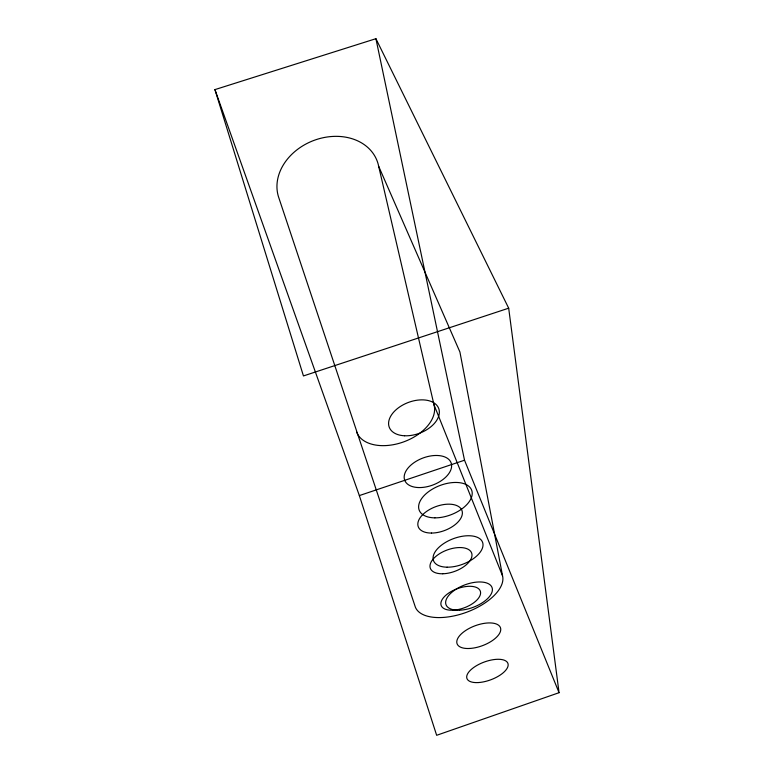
<?xml version="1.0" encoding="UTF-8"?>
<svg xmlns="http://www.w3.org/2000/svg" width="774" height="774" viewBox="0 0 774 774"><rect width="100%" height="100%" fill="white"/><g stroke="black" fill="none" stroke-linecap="round" stroke-linejoin="round"><path stroke-width="1.16" d="M559.06 692.691L436.652 735.3L359.349 495.583L214.94 89.61L375.912 38.7L508.682 308.187L559.06 692.691L464.526 460.211L375.912 38.7M359.349 495.583L464.526 460.211M508.682 308.187L303.447 375.941L214.94 89.61M378.67 166.304L459.92 352.015L502.539 575.827A46.343 22.862 -20.3 0 1 465.861 612.515A46.343 22.862 -20.3 0 1 415.377 607.164L278.359 196.364A52.506 41.883 -21.6 0 1 318.046 139.03A52.506 41.883 -21.6 0 1 378.67 166.304L433.982 404.725L502.539 575.827M433.982 404.725A41.051 25.61 -20.2 0 1 403.254 442.031A41.051 25.61 -20.2 0 1 356.669 432.202M478.796 682.533A21.836 9.462 -20.3 0 0 508.073 663.957A21.836 9.462 -20.3 0 0 475.41 666.346A21.836 9.462 -20.3 0 0 478.796 682.533M469.721 648.467A23.123 10.604 -20.4 0 0 500.643 628.372A23.123 10.604 -20.4 0 0 465.929 630.326A23.123 10.604 -20.4 0 0 469.721 648.467M459.533 610.212A24.565 11.978 -20.5 0 0 492.274 588.356A24.565 11.978 -20.5 0 0 455.247 589.73A24.565 11.978 -20.5 0 0 459.533 610.212M447.12 567.187A26.19 13.613 -20.6 0 0 482.947 543.841A26.19 13.613 -20.6 0 0 444.044 543.338A26.19 13.613 -20.6 0 0 447.12 567.187M404.579 435.772A26.442 16.37 -20.9 0 0 439.09 409.765A26.442 16.37 -20.9 0 0 398.252 407.946A26.442 16.37 -20.9 0 0 404.579 435.772M434.901 517.854A28.067 15.625 -20.9 0 0 472.034 491.5A28.067 15.625 -20.9 0 0 429.318 491.132A28.067 15.625 -20.9 0 0 434.901 517.854M418.008 487.533A24.778 14.377 -20.7 0 0 451.523 464.487A24.778 14.377 -20.7 0 0 414.148 462.571A24.778 14.377 -20.7 0 0 418.008 487.533M431.505 533.063A23.317 12.732 -20.5 0 0 462.204 511.353A23.317 12.732 -20.5 0 0 426.58 511.43A23.317 12.732 -20.5 0 0 431.505 533.063M442.757 573.766A22.011 11.339 -20.4 0 0 471.85 553.758A22.011 11.339 -20.4 0 0 438.374 554.484A22.011 11.339 -20.4 0 0 442.757 573.766M452.838 610.212A20.84 10.168 -20.3 0 0 480.47 591.665A20.84 10.168 -20.3 0 0 448.901 592.923A20.84 10.168 -20.3 0 0 452.838 610.212"/></g></svg>
